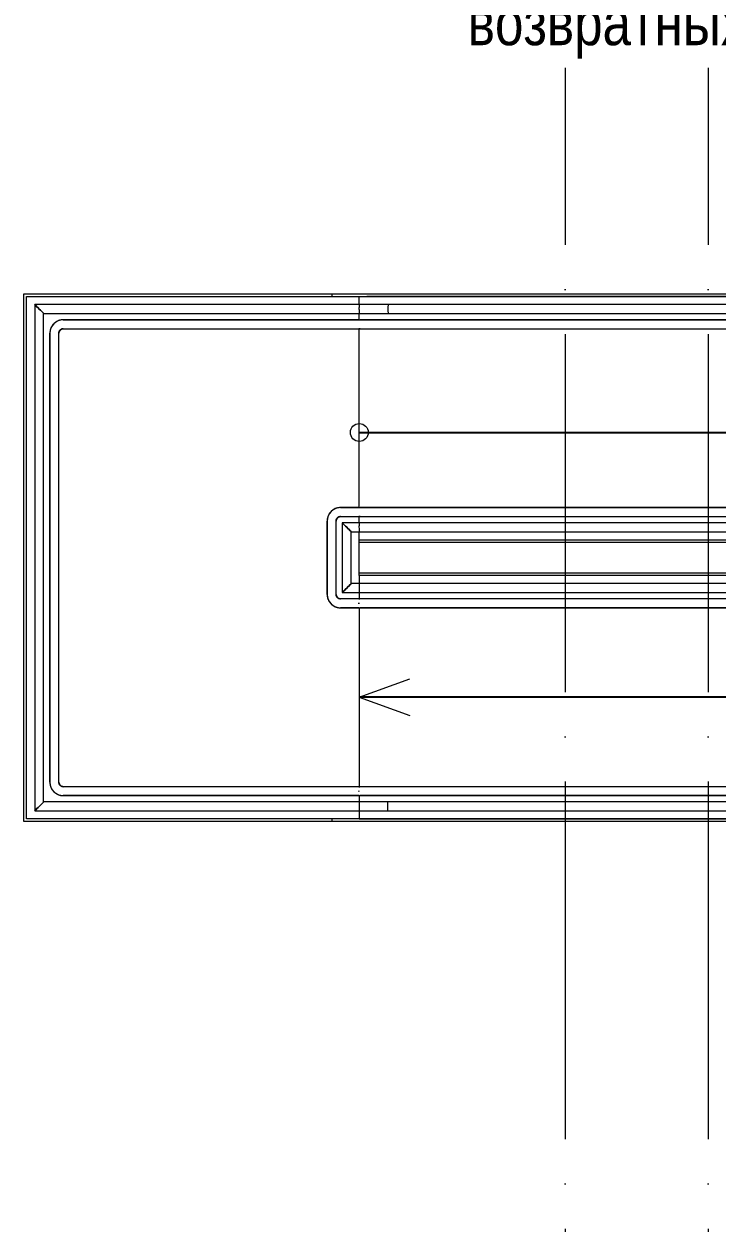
# Model space of a CAD drawing. Header units: millimetres. Extents: x -695119 to 412940, y -249585 to 622758.
# Drawn here: x 130336 to 134211, y 51066 to 57769 of the extents above; entities that cross this region are included whole.
import ezdxf
from ezdxf import colors
from ezdxf.entities.mleader import LeaderData, LeaderLine
from ezdxf.math import Vec2, Vec3

# ---------------------------------------------------------------- set-up
doc = ezdxf.new("R2010")
doc.units = ezdxf.units.MM
doc.linetypes.add('ADSK_Линия сетки', pattern=[25, 20, -2.5, 0, -2.5])
doc.linetypes.add('DASH', pattern=[0.75, 0.5, -0.25])
doc.layers.add('_19D-Телекоммуникационные шкафы', color=7, linetype='Continuous')
doc.layers.add('Узлы', color=7, linetype='Continuous')
for name, color, linetype, lineweight in [('Аннотация', 252, 'Continuous', 18), ('Линии', 7, 'Continuous', 9), ('Ограждение', 8, 'Continuous', 9), ('Оси', 252, 'Continuous', 9), ('Пандусы', 7, 'Continuous', 18), ('Стены наружные', 252, 'Continuous', 18), ('ТХ Текст', 251, 'Continuous', 0)]:
    doc.layers.add(name, color=color, linetype=linetype, lineweight=lineweight)
doc.styles.add('Mipgost_5', font='', dxfattribs={"height": 250})
doc.styles.get('Mipgost_5').set_extended_font_data('Mipgost')

# ---------------------------------------------------------------- blocks, each defined once
blk = doc.blocks.new('1 этаж')
at = {"layer": 'Аннотация', "color": 251, "lineweight": 20, "true_color": 0x636466}
for q in [(-42325.9, -27069.1), (-42325.9, -27274.3)]:
    blk.add_line((-42607.8, -27171.7), q, dxfattribs=at)
blk.add_circle((-42607.8, -25691.7), 50, dxfattribs=at)
at = {"layer": 'Линии', "color": 251, "lineweight": 18, "ltscale": 100, "true_color": 0x636466}
blk.add_line((-40657.8, -26091.7), (-40657.8, -26291.7), dxfattribs=at)
at = {"layer": 'Ограждение', "color": 251, "true_color": 0x636466}
for p, q in [((-44422.8, -24976.7), (-44422.8, -27806.7)), ((-42606.8, -24976.7), (-44422.8, -24976.7)), ((-42445.8, -24976.7), (-42606.8, -24976.7)), ((-36607.8, -24976.7), (-42445.8, -24976.7)), ((-44372.8, -27756.7), (-44372.8, -25026.7)), ((-44372.8, -25026.7), (-42606.8, -25026.7)), ((-42609.8, -25061.7), (-44262.8, -25061.7)), ((-44262.8, -25061.7), (-42609.8, -25061.7)), ((-42609.8, -25061.7), (-42605.8, -25061.7)), ((-42609.8, -25061.7), (-42606.8, -25061.7)), ((-42609.8, -25061.7), (-42605.8, -25061.7)), ((-42606.8, -25026.7), (-42445.8, -25026.7)), ((-42605.8, -25061.7), (-36609.8, -25061.7)), ((-42445.8, -25061.7), (-42603.8, -25061.7)), ((-42445.8, -25026.7), (-36607.8, -25026.7)), ((-36607.8, -25061.7), (-42445.8, -25061.7)), ((-44262.8, -25111.7), (-42609.8, -25111.7)), ((-44262.8, -25111.7), (-42609.8, -25111.7)), ((-42609.8, -25111.7), (-42605.8, -25111.7)), ((-42606.8, -25111.7), (-42609.8, -25111.7)), ((-42609.8, -25111.7), (-42605.8, -25111.7)), ((-42605.8, -25111.7), (-36609.8, -25111.7)), ((-42603.8, -25111.7), (-42445.8, -25111.7)), ((-42445.8, -25111.7), (-36607.8, -25111.7)), ((-44337.8, -25136.7), (-44337.8, -27646.7)), ((-44337.8, -27646.7), (-44337.8, -25136.7)), ((-44287.8, -27646.7), (-44287.8, -25136.7)), ((-44287.8, -27646.7), (-44287.8, -25136.7)), ((-42609.8, -26111.7), (-42712.8, -26111.7)), ((-42712.8, -26111.7), (-42609.8, -26111.7)), ((-42609.8, -26111.7), (-42606.8, -26111.7)), ((-42609.8, -26111.7), (-42605.8, -26111.7)), ((-42609.8, -26111.7), (-42605.8, -26111.7)), ((-42605.8, -26111.7), (-36609.8, -26111.7)), ((-36607.8, -26111.7), (-42603.8, -26111.7)), ((-42787.8, -26186.7), (-42787.8, -26596.7)), ((-42787.8, -26596.7), (-42787.8, -26186.7)), ((-42737.8, -26596.7), (-42737.8, -26186.7)), ((-42737.8, -26596.7), (-42737.8, -26186.7)), ((-42712.8, -26161.7), (-42609.8, -26161.7)), ((-42712.8, -26161.7), (-42609.8, -26161.7)), ((-42702.8, -26196.7), (-42702.8, -26586.7)), ((-42606.8, -26196.7), (-42702.8, -26196.7)), ((-42606.8, -26161.7), (-42609.8, -26161.7)), ((-42609.8, -26161.7), (-42605.8, -26161.7)), ((-42609.8, -26161.7), (-42605.8, -26161.7)), ((-36607.8, -26196.7), (-42606.8, -26196.7)), ((-42605.8, -26161.7), (-36609.8, -26161.7)), ((-42603.8, -26161.7), (-36607.8, -26161.7)), ((-42652.8, -26536.7), (-42652.8, -26246.7)), ((-42652.8, -26246.7), (-42606.8, -26246.7)), ((-42606.8, -26246.7), (-36607.8, -26246.7)), ((-42608.8, -26536.7), (-42652.8, -26536.7)), ((-36608.8, -26536.7), (-42608.8, -26536.7)), ((-42702.8, -26586.7), (-42608.8, -26586.7)), ((-42608.8, -26586.7), (-36608.8, -26586.7)), ((-42609.8, -26621.7), (-42712.8, -26621.7)), ((-42609.8, -26621.7), (-42712.8, -26621.7)), ((-42712.8, -26671.7), (-42609.8, -26671.7)), ((-42609.8, -26671.7), (-42712.8, -26671.7)), ((-42607.8, -26621.7), (-42609.8, -26621.7)), ((-42609.8, -26621.7), (-42607.8, -26621.7)), ((-42607.8, -26621.7), (-42609.8, -26621.7)), ((-42609.8, -26621.7), (-42605.8, -26621.7)), ((-42609.8, -26644.4), (-42609.8, -26649.1)), ((-42609.8, -26649.1), (-42609.8, -26644.4)), ((-42609.8, -26671.7), (-42607.8, -26671.7)), ((-42609.8, -26671.7), (-42605.8, -26671.7)), ((-36611.8, -26621.7), (-42607.8, -26621.7)), ((-42607.8, -26671.7), (-36611.8, -26671.7)), ((-36609.8, -26621.7), (-42605.8, -26621.7)), ((-36609.8, -26671.7), (-42605.8, -26671.7)), ((-42609.8, -27671.7), (-44262.8, -27671.7)), ((-42609.8, -27671.7), (-44262.8, -27671.7)), ((-42607.8, -27671.7), (-42609.8, -27671.7)), ((-42609.8, -27671.7), (-42605.8, -27671.7)), ((-42607.8, -27671.7), (-42609.8, -27671.7)), ((-42609.8, -27671.7), (-42607.8, -27671.7)), ((-42449.8, -27671.7), (-42607.8, -27671.7)), ((-36609.8, -27671.7), (-42605.8, -27671.7)), ((-36611.8, -27671.7), (-42449.8, -27671.7)), ((-44262.8, -27721.7), (-42609.8, -27721.7)), ((-42609.8, -27721.7), (-44262.8, -27721.7)), ((-42609.8, -27699.1), (-42609.8, -27694.4)), ((-42609.8, -27694.4), (-42609.8, -27699.1)), ((-42609.8, -27721.7), (-42605.8, -27721.7)), ((-42609.8, -27721.7), (-42607.8, -27721.7)), ((-42607.8, -27721.7), (-42449.8, -27721.7)), ((-36609.8, -27721.7), (-42605.8, -27721.7)), ((-42449.8, -27721.7), (-36611.8, -27721.7)), ((-44422.8, -27806.7), (-42608.8, -27806.7)), ((-42608.8, -27756.7), (-44372.8, -27756.7)), ((-42449.8, -27756.7), (-42608.8, -27756.7)), ((-42608.8, -27806.7), (-42449.8, -27806.7)), ((-36608.8, -27756.7), (-42449.8, -27756.7)), ((-42449.8, -27806.7), (-36608.8, -27806.7))]:
    blk.add_line(p, q, dxfattribs=at)
at = {"layer": 'Ограждение', "color": 251, "true_color": 0x636466, "flags": 128}
for points in [[(-44422.8, -24976.7), (-44421.9, -24977.6), (-44419.4, -24980.1), (-44415.5, -24984.1), (-44410.3, -24989.2), (-44404.3, -24995.3), (-44397.8, -25001.7), (-44391.3, -25008.2), (-44385.3, -25014.2), (-44380.1, -25019.4), (-44376.1, -25023.4), (-44373.7, -25025.9), (-44372.8, -25026.7)], [(-44372.8, -25026.7), (-44373.7, -25025.9), (-44376.1, -25023.4), (-44380.1, -25019.4), (-44385.3, -25014.2), (-44391.3, -25008.2), (-44397.8, -25001.7), (-44404.3, -24995.3), (-44410.3, -24989.2), (-44415.5, -24984.1), (-44419.4, -24980.1), (-44421.9, -24977.6), (-44422.8, -24976.7)], [(-44262.8, -25061.7), (-44265.8, -25061.8), (-44268.8, -25062), (-44271.8, -25062.3), (-44274.7, -25062.7), (-44277.7, -25063.2), (-44280.6, -25063.9), (-44283.5, -25064.7), (-44286.4, -25065.5), (-44289.2, -25066.5), (-44292, -25067.7), (-44294.7, -25068.9), (-44297.4, -25070.2), (-44300.1, -25071.6), (-44302.6, -25073.2), (-44305.1, -25074.8), (-44307.6, -25076.6), (-44310, -25078.4), (-44312.3, -25080.3), (-44314.5, -25082.4), (-44316.6, -25084.5), (-44318.6, -25086.7), (-44320.6, -25088.9), (-44322.5, -25091.3), (-44324.2, -25093.7), (-44325.9, -25096.2), (-44327.5, -25098.8), (-44328.9, -25101.4), (-44330.3, -25104.1), (-44331.6, -25106.8), (-44332.7, -25109.6), (-44333.7, -25112.4), (-44334.6, -25115.2), (-44335.5, -25118.1), (-44336.1, -25121), (-44336.7, -25124), (-44337.2, -25126.9), (-44337.5, -25129.9), (-44337.7, -25132.9), (-44337.8, -25135.9), (-44337.8, -25136.7)], [(-44262.8, -25061.7), (-44265.8, -25061.8), (-44268.8, -25062), (-44271.8, -25062.3), (-44274.7, -25062.7), (-44277.7, -25063.2), (-44280.6, -25063.9), (-44283.5, -25064.7), (-44286.4, -25065.5), (-44289.2, -25066.5), (-44292, -25067.7), (-44294.7, -25068.9), (-44297.4, -25070.2), (-44300.1, -25071.6), (-44302.6, -25073.2), (-44305.1, -25074.8), (-44307.6, -25076.6), (-44310, -25078.4), (-44312.3, -25080.3), (-44314.5, -25082.4), (-44316.6, -25084.5), (-44318.6, -25086.7), (-44320.6, -25088.9), (-44322.5, -25091.3), (-44324.2, -25093.7), (-44325.9, -25096.2), (-44327.5, -25098.8), (-44328.9, -25101.4), (-44330.3, -25104.1), (-44331.6, -25106.8), (-44332.7, -25109.6), (-44333.7, -25112.4), (-44334.6, -25115.2), (-44335.5, -25118.1), (-44336.1, -25121), (-44336.7, -25124), (-44337.2, -25126.9), (-44337.5, -25129.9), (-44337.7, -25132.9), (-44337.8, -25135.9)], [(-42609.8, -25061.7), (-42606.8, -25061.7), (-42603.8, -25061.7)], [(-44287.8, -25136.7), (-44287.8, -25135.7), (-44287.7, -25134.7), (-44287.6, -25133.7), (-44287.5, -25132.7), (-44287.3, -25131.8), (-44287.1, -25130.8), (-44286.8, -25129.8), (-44286.5, -25128.9), (-44286.2, -25127.9), (-44285.8, -25127), (-44285.4, -25126.1), (-44285, -25125.2), (-44284.5, -25124.3), (-44284, -25123.5), (-44283.4, -25122.6), (-44282.9, -25121.8), (-44282.2, -25121), (-44281.6, -25120.2), (-44280.9, -25119.5), (-44280.2, -25118.8), (-44279.5, -25118.1), (-44278.7, -25117.5), (-44277.9, -25116.8), (-44277.1, -25116.3), (-44276.3, -25115.7), (-44275.5, -25115.2), (-44274.6, -25114.7), (-44273.7, -25114.2), (-44272.8, -25113.8), (-44271.9, -25113.4), (-44270.9, -25113.1), (-44270, -25112.8), (-44269, -25112.5), (-44268, -25112.3), (-44267, -25112.1), (-44266.1, -25111.9), (-44265.1, -25111.8), (-44264.1, -25111.8), (-44263.1, -25111.7), (-44262.8, -25111.7)], [(-42603.8, -25111.7), (-42606.8, -25111.7), (-42609.8, -25111.7)], [(-42712.8, -26111.7), (-42715.8, -26111.8), (-42718.8, -26112), (-42721.8, -26112.3), (-42724.7, -26112.7), (-42727.7, -26113.2), (-42730.6, -26113.9), (-42733.5, -26114.7), (-42736.4, -26115.5), (-42739.2, -26116.5), (-42742, -26117.7), (-42744.7, -26118.9), (-42747.4, -26120.2), (-42750.1, -26121.6), (-42752.6, -26123.2), (-42755.1, -26124.8), (-42757.6, -26126.6), (-42760, -26128.4), (-42762.3, -26130.3), (-42764.5, -26132.4), (-42766.6, -26134.5), (-42768.6, -26136.7), (-42770.6, -26138.9), (-42772.5, -26141.3), (-42774.2, -26143.7), (-42775.9, -26146.2), (-42777.5, -26148.8), (-42778.9, -26151.4), (-42780.3, -26154.1), (-42781.6, -26156.8), (-42782.7, -26159.6), (-42783.7, -26162.4), (-42784.6, -26165.2), (-42785.5, -26168.1), (-42786.1, -26171), (-42786.7, -26174), (-42787.2, -26176.9), (-42787.5, -26179.9), (-42787.7, -26182.9), (-42787.8, -26185.9)], [(-42712.8, -26111.7), (-42715.8, -26111.8), (-42718.8, -26112), (-42721.8, -26112.3), (-42724.7, -26112.7), (-42727.7, -26113.2), (-42730.6, -26113.9), (-42733.5, -26114.7), (-42736.4, -26115.5), (-42739.2, -26116.5), (-42742, -26117.7), (-42744.7, -26118.9), (-42747.4, -26120.2), (-42750.1, -26121.6), (-42752.6, -26123.2), (-42755.1, -26124.8), (-42757.6, -26126.6), (-42760, -26128.4), (-42762.3, -26130.3), (-42764.5, -26132.4), (-42766.6, -26134.5), (-42768.6, -26136.7), (-42770.6, -26138.9), (-42772.5, -26141.3), (-42774.2, -26143.7), (-42775.9, -26146.2), (-42777.5, -26148.8), (-42778.9, -26151.4), (-42780.3, -26154.1), (-42781.6, -26156.8), (-42782.7, -26159.6), (-42783.7, -26162.4), (-42784.6, -26165.2), (-42785.5, -26168.1), (-42786.1, -26171), (-42786.7, -26174), (-42787.2, -26176.9), (-42787.5, -26179.9), (-42787.7, -26182.9), (-42787.8, -26185.9), (-42787.8, -26186.7)], [(-42609.8, -26111.7), (-42606.8, -26111.7), (-42603.8, -26111.7)], [(-42737.8, -26186.7), (-42737.8, -26185.7), (-42737.7, -26184.7), (-42737.6, -26183.7), (-42737.5, -26182.7), (-42737.3, -26181.8), (-42737.1, -26180.8), (-42736.8, -26179.8), (-42736.5, -26178.9), (-42736.2, -26177.9), (-42735.8, -26177), (-42735.4, -26176.1), (-42735, -26175.2), (-42734.5, -26174.3), (-42734, -26173.5), (-42733.4, -26172.6), (-42732.9, -26171.8), (-42732.2, -26171), (-42731.6, -26170.2), (-42730.9, -26169.5), (-42730.2, -26168.8), (-42729.5, -26168.1), (-42728.7, -26167.5), (-42727.9, -26166.8), (-42727.1, -26166.3), (-42726.3, -26165.7), (-42725.5, -26165.2), (-42724.6, -26164.7), (-42723.7, -26164.2), (-42722.8, -26163.8), (-42721.9, -26163.4), (-42720.9, -26163.1), (-42720, -26162.8), (-42719, -26162.5), (-42718, -26162.3), (-42717, -26162.1), (-42716.1, -26161.9), (-42715.1, -26161.8), (-42714.1, -26161.8), (-42713.1, -26161.7), (-42712.8, -26161.7)], [(-42702.8, -26196.7), (-42701.9, -26197.6), (-42699.4, -26200.1), (-42695.5, -26204.1), (-42690.3, -26209.2), (-42684.3, -26215.3), (-42677.8, -26221.7), (-42671.3, -26228.2), (-42665.3, -26234.2), (-42660.1, -26239.4), (-42656.1, -26243.4), (-42653.7, -26245.9), (-42652.8, -26246.7)], [(-42652.8, -26246.7), (-42653.7, -26245.9), (-42656.1, -26243.4), (-42660.1, -26239.4), (-42665.3, -26234.2), (-42671.3, -26228.2), (-42677.8, -26221.7), (-42684.3, -26215.3), (-42690.3, -26209.2), (-42695.5, -26204.1), (-42699.4, -26200.1), (-42701.9, -26197.6), (-42702.8, -26196.7)], [(-42603.8, -26161.7), (-42606.8, -26161.7), (-42609.8, -26161.7)], [(-42702.8, -26586.7), (-42701.9, -26585.9), (-42699.4, -26583.4), (-42695.5, -26579.4), (-42690.3, -26574.2), (-42684.3, -26568.2), (-42677.8, -26561.7), (-42671.3, -26555.3), (-42665.3, -26549.2), (-42660.1, -26544.1), (-42656.1, -26540.1), (-42653.7, -26537.6), (-42652.8, -26536.7)], [(-42652.8, -26536.7), (-42653.7, -26537.6), (-42656.1, -26540.1), (-42660.1, -26544.1), (-42665.3, -26549.2), (-42671.3, -26555.3), (-42677.8, -26561.7), (-42684.3, -26568.2), (-42690.3, -26574.2), (-42695.5, -26579.4), (-42699.4, -26583.4), (-42701.9, -26585.9), (-42702.8, -26586.7)], [(-42787.8, -26596.7), (-42787.7, -26599.7), (-42787.6, -26602.7), (-42787.3, -26605.7), (-42786.8, -26608.7), (-42786.3, -26611.6), (-42785.6, -26614.6), (-42784.9, -26617.5), (-42784, -26620.3), (-42783, -26623.2), (-42781.9, -26625.9), (-42780.7, -26628.7), (-42779.3, -26631.4), (-42777.9, -26634), (-42776.3, -26636.6), (-42774.7, -26639.1), (-42773, -26641.5), (-42771.1, -26643.9), (-42769.2, -26646.2), (-42767.2, -26648.4), (-42765.1, -26650.5), (-42762.9, -26652.6), (-42760.6, -26654.5), (-42758.2, -26656.4), (-42755.8, -26658.2), (-42753.3, -26659.8), (-42750.8, -26661.4), (-42748.1, -26662.9), (-42745.5, -26664.2), (-42742.7, -26665.5), (-42740, -26666.6), (-42737.2, -26667.7), (-42734.3, -26668.6), (-42731.4, -26669.4), (-42728.5, -26670.1), (-42725.5, -26670.6), (-42722.6, -26671.1), (-42719.6, -26671.4), (-42716.6, -26671.6), (-42713.6, -26671.7)], [(-42787.8, -26596.7), (-42787.7, -26599.7), (-42787.6, -26602.7), (-42787.3, -26605.7), (-42786.8, -26608.7), (-42786.3, -26611.6), (-42785.6, -26614.6), (-42784.9, -26617.5), (-42784, -26620.3), (-42783, -26623.2), (-42781.9, -26625.9), (-42780.7, -26628.7), (-42779.3, -26631.4), (-42777.9, -26634), (-42776.3, -26636.6), (-42774.7, -26639.1), (-42773, -26641.5), (-42771.1, -26643.9), (-42769.2, -26646.2), (-42767.2, -26648.4), (-42765.1, -26650.5), (-42762.9, -26652.6), (-42760.6, -26654.5), (-42758.2, -26656.4), (-42755.8, -26658.2), (-42753.3, -26659.8), (-42750.8, -26661.4), (-42748.1, -26662.9), (-42745.5, -26664.2), (-42742.7, -26665.5), (-42740, -26666.6), (-42737.2, -26667.7), (-42734.3, -26668.6), (-42731.4, -26669.4), (-42728.5, -26670.1), (-42725.5, -26670.6), (-42722.6, -26671.1), (-42719.6, -26671.4), (-42716.6, -26671.6), (-42713.6, -26671.7), (-42712.8, -26671.7)], [(-42712.8, -26621.7), (-42713.8, -26621.7), (-42714.8, -26621.7), (-42715.8, -26621.6), (-42716.8, -26621.4), (-42717.8, -26621.2), (-42718.7, -26621), (-42719.7, -26620.8), (-42720.7, -26620.5), (-42721.6, -26620.1), (-42722.5, -26619.8), (-42723.4, -26619.3), (-42724.3, -26618.9), (-42725.2, -26618.4), (-42726.1, -26617.9), (-42726.9, -26617.4), (-42727.7, -26616.8), (-42728.5, -26616.2), (-42729.3, -26615.5), (-42730, -26614.9), (-42730.7, -26614.1), (-42731.4, -26613.4), (-42732.1, -26612.7), (-42732.7, -26611.9), (-42733.3, -26611.1), (-42733.8, -26610.2), (-42734.4, -26609.4), (-42734.8, -26608.5), (-42735.3, -26607.6), (-42735.7, -26606.7), (-42736.1, -26605.8), (-42736.4, -26604.9), (-42736.7, -26603.9), (-42737, -26602.9), (-42737.2, -26602), (-42737.4, -26601), (-42737.6, -26600), (-42737.7, -26599), (-42737.8, -26598), (-42737.8, -26597), (-42737.8, -26596.7)], [(-42607.8, -26621.7), (-42608.8, -26621.7), (-42609.8, -26621.7)], [(-42607.8, -26621.7), (-42608.8, -26621.7), (-42609.8, -26621.7)], [(-42609.8, -26671.7), (-42608.8, -26671.7), (-42607.8, -26671.7)], [(-42609.8, -26671.7), (-42608.8, -26671.7), (-42607.8, -26671.7)], [(-44337.8, -27646.7), (-44337.7, -27649.7), (-44337.6, -27652.7), (-44337.3, -27655.7), (-44336.8, -27658.7), (-44336.3, -27661.6), (-44335.6, -27664.6), (-44334.9, -27667.5), (-44334, -27670.3), (-44333, -27673.2), (-44331.9, -27675.9), (-44330.7, -27678.7), (-44329.3, -27681.4), (-44327.9, -27684), (-44326.3, -27686.6), (-44324.7, -27689.1), (-44323, -27691.5), (-44321.1, -27693.9), (-44319.2, -27696.2), (-44317.2, -27698.4), (-44315.1, -27700.5), (-44312.9, -27702.6), (-44310.6, -27704.5), (-44308.2, -27706.4), (-44305.8, -27708.2), (-44303.3, -27709.8), (-44300.8, -27711.4), (-44298.1, -27712.9), (-44295.5, -27714.2), (-44292.7, -27715.5), (-44290, -27716.6), (-44287.2, -27717.7), (-44284.3, -27718.6), (-44281.4, -27719.4), (-44278.5, -27720.1), (-44275.5, -27720.6), (-44272.6, -27721.1), (-44269.6, -27721.4), (-44266.6, -27721.6), (-44263.6, -27721.7), (-44262.8, -27721.7)], [(-44337.8, -27646.7), (-44337.7, -27649.7), (-44337.6, -27652.7), (-44337.3, -27655.7), (-44336.8, -27658.7), (-44336.3, -27661.6), (-44335.6, -27664.6), (-44334.9, -27667.5), (-44334, -27670.3), (-44333, -27673.2), (-44331.9, -27675.9), (-44330.7, -27678.7), (-44329.3, -27681.4), (-44327.9, -27684), (-44326.3, -27686.6), (-44324.7, -27689.1), (-44323, -27691.5), (-44321.1, -27693.9), (-44319.2, -27696.2), (-44317.2, -27698.4), (-44315.1, -27700.5), (-44312.9, -27702.6), (-44310.6, -27704.5), (-44308.2, -27706.4), (-44305.8, -27708.2), (-44303.3, -27709.8), (-44300.8, -27711.4), (-44298.1, -27712.9), (-44295.5, -27714.2), (-44292.7, -27715.5), (-44290, -27716.6), (-44287.2, -27717.7), (-44284.3, -27718.6), (-44281.4, -27719.4), (-44278.5, -27720.1), (-44275.5, -27720.6), (-44272.6, -27721.1), (-44269.6, -27721.4), (-44266.6, -27721.6), (-44263.6, -27721.7)], [(-44262.8, -27671.7), (-44263.8, -27671.7), (-44264.8, -27671.7), (-44265.8, -27671.6), (-44266.8, -27671.4), (-44267.8, -27671.2), (-44268.7, -27671), (-44269.7, -27670.8), (-44270.7, -27670.5), (-44271.6, -27670.1), (-44272.5, -27669.8), (-44273.4, -27669.3), (-44274.3, -27668.9), (-44275.2, -27668.4), (-44276.1, -27667.9), (-44276.9, -27667.4), (-44277.7, -27666.8), (-44278.5, -27666.2), (-44279.3, -27665.5), (-44280, -27664.9), (-44280.7, -27664.1), (-44281.4, -27663.4), (-44282.1, -27662.7), (-44282.7, -27661.9), (-44283.3, -27661.1), (-44283.8, -27660.2), (-44284.4, -27659.4), (-44284.8, -27658.5), (-44285.3, -27657.6), (-44285.7, -27656.7), (-44286.1, -27655.8), (-44286.4, -27654.9), (-44286.7, -27653.9), (-44287, -27652.9), (-44287.2, -27652), (-44287.4, -27651), (-44287.6, -27650), (-44287.7, -27649), (-44287.8, -27648), (-44287.8, -27647), (-44287.8, -27646.7)], [(-42607.8, -27671.7), (-42608.8, -27671.7), (-42609.8, -27671.7)], [(-42607.8, -27671.7), (-42608.8, -27671.7), (-42609.8, -27671.7)], [(-42609.8, -27721.7), (-42608.8, -27721.7), (-42607.8, -27721.7)], [(-42609.8, -27721.7), (-42608.8, -27721.7), (-42607.8, -27721.7)], [(-44372.8, -27756.7), (-44373.7, -27757.6), (-44376.1, -27760.1), (-44380.1, -27764.1), (-44385.3, -27769.2), (-44391.3, -27775.3), (-44397.8, -27781.7), (-44404.3, -27788.2), (-44410.3, -27794.2), (-44415.5, -27799.4), (-44419.4, -27803.4), (-44421.9, -27805.9), (-44422.8, -27806.7)], [(-44422.8, -27806.7), (-44421.9, -27805.9), (-44419.4, -27803.4), (-44415.5, -27799.4), (-44410.3, -27794.2), (-44404.3, -27788.2), (-44397.8, -27781.7), (-44391.3, -27775.3), (-44385.3, -27769.2), (-44380.1, -27764.1), (-44376.1, -27760.1), (-44373.7, -27757.6), (-44372.8, -27756.7)]]:
    blk.add_lwpolyline(points, dxfattribs=at)
at = {"layer": 'Ограждение', "color": 251, "true_color": 0x636466}
for centre, radius, start, end in [((-44262.8, -25136.7), 75, 90, 180), ((-44262.8, -25136.7), 25, 90, 180), ((-44262.8, -25136.7), 25, 140.23514, 180), ((-44262.8, -25136.7), 25, 90, 129.76486), ((-42712.8, -26186.7), 75, 90, 180), ((-42712.8, -26186.7), 25, 90, 180), ((-42712.8, -26186.7), 25, 140.48465, 180), ((-42712.8, -26186.7), 25, 90, 129.76486), ((-42712.8, -26596.7), 75, 180, 270), ((-42712.8, -26596.7), 25, 180, 219.51535), ((-42712.8, -26596.7), 25, 180, 270), ((-42712.8, -26596.7), 25, 230.23514, 270), ((-44262.8, -27646.7), 75, 180, 270), ((-44262.8, -27646.7), 25, 180, 270), ((-44262.8, -27646.7), 25, 180, 219.76486), ((-44262.8, -27646.7), 25, 230.23514, 270)]:
    blk.add_arc(centre, radius, start, end, dxfattribs=at)
for centre, start_param, end_param in [((-42445.8, -25001.7), 0, 3.141593), ((-42445.8, -25001.7), 0, 3.141593), ((-42449.8, -27781.7), 3.141593, 6.283185), ((-42449.8, -27781.7), 3.141593, 6.283185)]:
    blk.add_ellipse(centre, major_axis=(0, 25), ratio=0.079745, start_param=start_param, end_param=end_param, dxfattribs=at)
for points in [[(-42606.8, -25026.7), (-42606.9, -25026.7), (-42607.1, -25026.2), (-42607.3, -25023.6), (-42607.5, -25019.6), (-42607.7, -25012.6), (-42607.8, -25001.7), (-42607.7, -24988.6), (-42607.3, -24979.1), (-42607, -24976.7), (-42606.8, -24976.7)], [(-42606.8, -26246.7), (-42606.9, -26246.7), (-42607.1, -26246.2), (-42607.3, -26243.6), (-42607.5, -26239.6), (-42607.7, -26232.6), (-42607.8, -26221.7), (-42607.7, -26208.6), (-42607.3, -26199.1), (-42607, -26196.7), (-42606.8, -26196.7)], [(-42608.8, -26536.7), (-42608.7, -26536.7), (-42608.5, -26537.3), (-42608.3, -26539.8), (-42608.1, -26543.9), (-42607.9, -26550.8), (-42607.8, -26561.7), (-42607.9, -26574.8), (-42608.3, -26584.4), (-42608.6, -26586.7), (-42608.8, -26586.7)], [(-42608.8, -27756.7), (-42608.7, -27756.7), (-42608.5, -27757.3), (-42608.3, -27759.8), (-42608.1, -27763.9), (-42607.9, -27770.8), (-42607.8, -27781.7), (-42607.9, -27794.8), (-42608.3, -27804.4), (-42608.6, -27806.7), (-42608.8, -27806.7)]]:
    blk.add_open_spline(points, degree=3, knots=[0, 0, 0, 0, 0.083333, 0.166667, 0.25, 0.333333, 0.5, 0.666667, 0.833333, 1, 1, 1, 1], dxfattribs=at)
at = {"layer": 'Оси', "color": 251, "linetype": 'ADSK_Линия сетки', "ltscale": 100, "true_color": 0x636466}
for p, q in [((-41457.8, -2641.7), (-41457.8, -33767.9)), ((-40657.8, -2641.7), (-40657.8, -33767.9))]:
    blk.add_line(p, q, dxfattribs=at)
at = {"layer": 'Пандусы', "color": 251, "true_color": 0x636466}
for p, q in [((-44467.8, -24931.7), (-42607.8, -24931.7)), ((-44467.8, -27851.7), (-44467.8, -24931.7)), ((-42607.8, -24976.7), (-42607.8, -24931.7)), ((-42607.8, -24931.7), (-36607.8, -24931.7)), ((-42607.8, -25062.6), (-42607.8, -25026.7)), ((-42607.8, -26112.6), (-42607.8, -25110.9)), ((-42607.8, -26196.7), (-42607.8, -26160.9)), ((-42607.8, -26291.7), (-42607.8, -26246.7)), ((-42607.8, -26291.7), (-36607.8, -26291.7)), ((-42607.8, -26491.7), (-42607.8, -26291.7)), ((-42607.8, -26491.7), (-42607.8, -26536.7)), ((-36607.8, -26491.7), (-42607.8, -26491.7)), ((-42607.8, -26586.7), (-42607.8, -26622.6)), ((-42607.8, -26670.9), (-42607.8, -27672.6)), ((-42607.8, -27720.9), (-42607.8, -27756.7)), ((-42607.8, -27806.7), (-42607.8, -27851.7)), ((-42607.8, -27851.7), (-44467.8, -27851.7)), ((-36607.8, -27851.7), (-42607.8, -27851.7))]:
    blk.add_line(p, q, dxfattribs=at)
at = {"layer": 'Стены наружные', "color": 251, "true_color": 0x636466}
for p, q in [((-44482.8, -24916.7), (-36607.8, -24916.7)), ((-44482.8, -27866.7), (-44482.8, -24916.7)), ((-42760.3, -24931.7), (-42760.3, -24916.7)), ((-36607.8, -24931.7), (-42565.2, -24931.7)), ((-34707.8, -26306.7), (-42607.8, -26306.7)), ((-42382.4, -26291.7), (-36607.8, -26291.7)), ((-42607.8, -26476.7), (-34707.8, -26476.7)), ((-36431.8, -26491.7), (-42607.8, -26491.7)), ((-36607.8, -27866.7), (-44482.8, -27866.7)), ((-42760.3, -27866.7), (-42760.3, -27851.7)), ((-42607.8, -27851.7), (-36995.3, -27851.7))]:
    blk.add_line(p, q, dxfattribs=at)
at = {"layer": 'Узлы', "color": 251, "true_color": 0x636466}
for p, q in [((-42607.8, -25691.7), (-36607.8, -25691.7)), ((-36607.8, -27171.7), (-42607.8, -27171.7))]:
    blk.add_line(p, q, dxfattribs=at)
blk = doc.blocks.new('план Новый корпус (не печатать) 2$0$_Dot')
at = {"color": 251, "linetype": 'ByBlock', "lineweight": -2}
blk.add_line((-0.5, 0), (-1, 0), dxfattribs=at)
at = {"color": 251, "linetype": 'ByBlock', "const_width": 0.5}
blk.add_lwpolyline([(-0.25, 0, 1), (0.25, 0, 1)], format="xyb", close=True, dxfattribs=at)

msp = doc.modelspace()

# ---------------------------------------------------------------- linework, layer by layer
at = {"layer": '_19D-Телекоммуникационные шкафы', "color": 7, "linetype": 'DASH', "ltscale": 20}
msp.add_circle((140998.921, 65593.037), 8344.415, dxfattribs=at)

# ---------------------------------------------------------------- block references
msp.add_blockref('1 этаж', (174819.19, 81176.937))

# ---------------------------------------------------------------- next in the draw order: leaders
at = {"layer": 'ТХ Текст', "color": 251, "ltscale": 100}
ml = msp.add_multileader_mtext('Standard', dxfattribs=at)
ml.set_content('\\A1;{\\fArial Narrow|b0|i0|c204|p34;Размеры проемов указаны  в свету при открытом на 90° дверном полотне с учётом запорных устройств, дверных ручек и возвратных механизмов.}', color=251, style='Mipgost_5')
ml.set_leader_properties(color=251)
ml.set_arrow_properties(name='план Новый корпус (не печатать) 2$0$_Dot')
ml.build(insert=Vec2(0, 0))
ml.multileader.update_dxf_attribs({"text_left_attachment_type": 6, "text_right_attachment_type": 6, "dogleg_length": 103.837, "arrow_head_size": 10})
ctx = ml.context
ctx.base_point, ctx.char_height, ctx.arrow_head_size, ctx.landing_gap_size, ctx.plane_origin = Vec3(132817.534, 58831.011), 250, 10, 0.09, Vec3(162058.359, 87854.13)
ctx.left_attachment, ctx.right_attachment = 6, 6
notes = []
notes.append((ctx, [(1, (1, 1, 0), (138745.221, 58831.011), (-1, 0), 103.837, [(3, [(141848.835, 61138.497)], 0, [])])]))
ctx.mtext.insert, ctx.mtext.width, ctx.mtext.flow_direction = Vec3(132817.624, 59150.418), 5880.26023, 5
ctx.mtext.has_bg_fill, ctx.mtext.bg_color, ctx.mtext.bg_scale_factor, ctx.mtext.bg_transparency, ctx.mtext.use_window_bg_color = 1, -1027028792, 1.5, 0, 1
for ctx, leaders in notes:
    for number, flags, end, landing, length, lines in leaders:
        leader = LeaderData()
        leader.index, (leader.has_last_leader_line, leader.has_dogleg_vector, leader.attachment_direction) = number, flags
        leader.last_leader_point, leader.dogleg_vector, leader.dogleg_length = Vec3(end), Vec3(landing), length
        for number, points, colour, breaks in lines:
            line = LeaderLine()
            line.index, line.vertices, line.color, line.breaks = number, Vec3.list(points), colors.encode_raw_color(colour), breaks
            leader.lines.append(line)
        ctx.leaders.append(leader)

doc.saveas('drawing.dxf')
